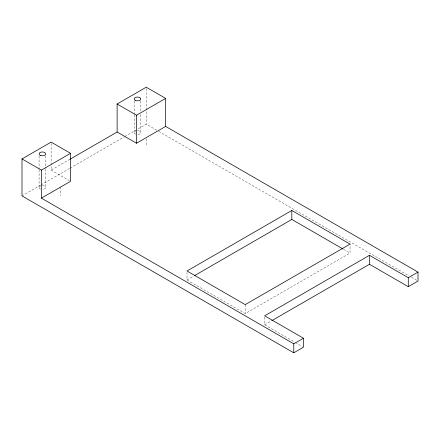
<?xml version="1.0" encoding="UTF-8"?>
<svg xmlns="http://www.w3.org/2000/svg" width="440" height="440" viewBox="0 0 440 440"><rect width="100%" height="100%" fill="white"/><g stroke="black" fill="none" stroke-linecap="round" stroke-linejoin="round"><path stroke-width="0.33" stroke-dasharray="2.2 1.65" d="M51.117 143.479L51.117 170.126L70.147 159.143M22 195.905L40.425 185.268M41.019 184.921L69.553 168.448M70.147 168.107L124.24 136.879M124.834 136.532L146.234 124.179L158.131 131.043M187 272.272L187 279.961L193.512 276.199M187 279.961L245.234 313.583L350.059 253.061L350.059 244.096M264.649 317.103L264.649 324.786L271.161 321.03M158.725 131.389L409.079 275.93M411.461 277.305L418 281.078M343.525 249.288L350.059 253.061M51.117 170.126L69.355 180.659M264.649 324.786L294.646 342.111M295.235 342.447L302.297 346.522M245.234 304.618L245.234 313.583M146.234 88.561L146.234 124.179M146.234 138.908L146.234 146.591M140.795 101.019L140.795 111.314M140.795 114.741L140.795 132.583A3.295 1.903 0 0 1 137.5 134.486M134.206 101.019L134.206 114.059M134.206 114.741L134.206 132.583M60.825 186.94L60.825 195.905M45.678 155.936L45.678 168.289M45.678 168.971L45.678 187.501A3.295 1.903 0 0 1 42.383 189.404M39.088 155.936L39.088 168.971M39.088 169.659L39.088 187.501M42.383 185.597A3.295 1.903 0 0 1 45.678 187.501M40.733 189.145A3.295 1.903 0 0 1 40.733 185.851M137.5 130.68A3.295 1.903 0 0 1 140.795 132.583M135.856 134.233A3.295 1.903 0 0 1 135.856 130.939"/><path stroke-width="0.66" d="M271.755 320.683L369.468 264.27L408.293 286.682L418 281.078L418 272.113L408.293 277.717L369.468 255.305L264.649 315.821L303.468 338.239L303.468 347.204L293.766 352.809L22 195.905L22 158.923L51.117 142.109L70.532 153.318L70.532 181.335L41.41 198.149L41.41 170.126L70.532 153.318M70.147 159.143L117.117 132.022L117.117 104.005L146.234 87.192L165.649 98.401L165.649 126.418L418 272.113M117.117 104.005L136.532 115.214L165.649 98.401M117.117 132.022L136.532 143.231L165.649 126.418M291.825 210.474L187 270.996L245.234 304.618L350.059 244.096L291.825 210.474L291.825 219.439L194.7 275.517M41.41 198.149L293.766 343.838L303.468 338.239M291.825 219.439L342.93 248.947M22 158.923L41.41 170.126M408.293 277.717L408.293 286.682M369.468 255.305L369.468 264.27M293.766 343.838L293.766 352.809M136.532 115.214L136.532 143.231M135.168 100.304A3.295 1.903 0 0 0 140.685 99.451A3.295 1.903 0 0 0 136.648 97.125A3.295 1.903 0 0 0 135.168 100.304M40.733 155.524A3.295 1.903 0 0 0 45.678 153.879A3.295 1.903 0 0 0 40.733 152.229A3.295 1.903 0 0 0 40.733 155.524"/></g></svg>
